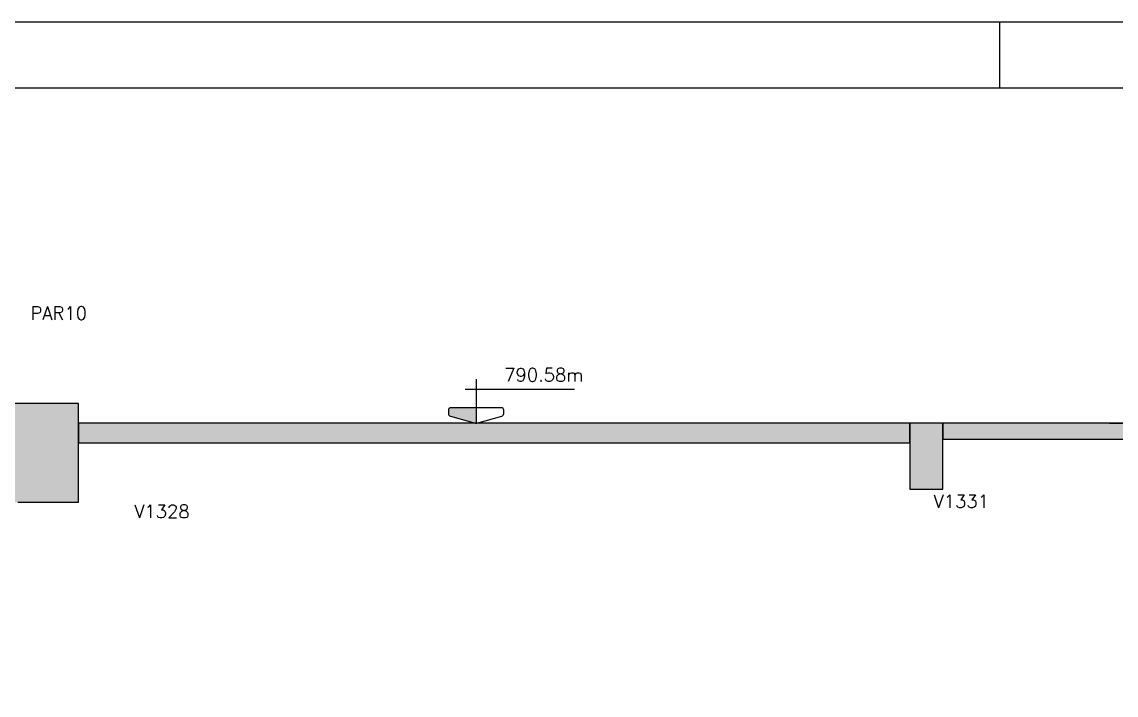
# Model space of a CAD drawing. Extents: x -5051 to 5519, y -2218 to 2282.
# Drawn here: x -2623 to -1793, y 1771 to 2282 of the extents above; entities that cross this region are included whole.
import ezdxf
from ezdxf.enums import TextEntityAlignment as Align

# ---------------------------------------------------------------- set-up
doc = ezdxf.new("R2010")
doc.units = 0
doc.header["$LTSCALE"] = 50
doc.header["$MEASUREMENT"] = 0
for name, color, linetype in [('F-CORTE', 4, 'CONTINUOUS'), ('F-MARGEM', 1, 'CONTINUOUS'), ('F-NÍVEL-VISTA', 2, 'CONTINUOUS'), ('F-SOLIDO-CORTE', 71, 'CONTINUOUS'), ('F-TEXTO', 6, 'CONTINUOUS'), ('F-TEXTO-YELLOW', 2, 'CONTINUOUS')]:
    doc.layers.add(name, color=color, linetype=linetype)
doc.styles.add('MCP', font='simplex.shx')

# ---------------------------------------------------------------- blocks, each defined once
blk = doc.blocks.new('Nível - Vista')
at = {"layer": 'F-NÍVEL-VISTA'}
blk.add_hatch(color=71, dxfattribs=at).paths.add_polyline_path([(0, 0.238), (-0.38, 0.238, 0.414214), (-0.42, 0.198), (-0.42, 0.148, 0.331206), (-0.391, 0.11), (-0.011, 0.002, 0.072993), (0, 0)])
at = {"layer": 'F-NÍVEL-VISTA', "color": 2}
for p, q in [((0, 0.67), (0, 0)), ((-0.168, 0.521), (1.493, 0.521))]:
    blk.add_line(p, q, dxfattribs=at)
blk.add_lwpolyline([(-0.011, 0.002, 0.146769), (0.011, 0.002), (0.391, 0.11, 0.331206), (0.42, 0.148), (0.42, 0.198, 0.414214), (0.38, 0.238), (-0.38, 0.238, 0.414214), (-0.42, 0.198), (-0.42, 0.148, 0.331206), (-0.391, 0.11), (-0.011, 0.002, 0.146769), (0.011, 0.002)], format="xyb", dxfattribs=at)
at = {"layer": 'F-TEXTO', "color": 3, "style": 'MCP'}
for tag, p in [('NÍVEL', (1.026, 0.636)), ('NÍVEL_DETALHE', (1.02, 0.186))]:
    blk.add_attdef(tag, text='', height=0.2, dxfattribs=at).set_placement(p, align=Align.CENTER)
blk = doc.blocks.new('A0-5L_900')
at = {"layer": 'F-MARGEM', "color": 2}
blk.add_line((63.4, 90), (63.4, 89), dxfattribs=at)
blk.add_lwpolyline([(0, 0), (0, 90), (211.4, 90), (211.4, 0)], close=True, dxfattribs=at)
at = {"layer": 'F-MARGEM', "color": 7}
blk.add_lwpolyline([(2.5, 89), (210.4, 89), (210.4, 1), (2.5, 1)], close=True, dxfattribs=at)

msp = doc.modelspace()

# ---------------------------------------------------------------- hatches: boundary and pattern name
at = {"layer": 'F-SOLIDO-CORTE', "linetype": 'Continuous'}
for points in [[(-2613.148, 1992.684), (-2622.555, 1992.684), (-2626, 1992.684), (-2639.236, 1992.684), (-2643.455, 1992.684), (-2645, 1992.684), (-2655.017, 1992.684), (-2658.056, 1992.684), (-2660, 1992.684), (-2660, 1977.487), (-2660, 1967.769), (-2660, 1917.684), (-2656.961, 1917.684), (-2655.017, 1917.684), (-2645, 1917.684), (-2640.781, 1917.684), (-2639.236, 1917.684), (-2626, 1917.684), (-2616.679, 1917.684), (-2613.148, 1917.684), (-2610.718, 1917.684), (-2580, 1917.684), (-2580, 1932.882), (-2580, 1942.6), (-2580, 1992.684), (-2610.718, 1992.684)], [(-2580, 1974.645), (-2580, 1972.701), (-2580, 1962.684), (-2257.625, 1962.684), (-2227.758, 1962.684), (-2179.294, 1962.684), (-2098.115, 1962.684), (-1966.389, 1962.684), (-1966.304, 1962.684), (-1966.167, 1962.684), (-1965.23, 1962.684), (-1963.932, 1962.684), (-1959.266, 1962.684), (-1956.243, 1962.684), (-1949.5, 1962.684), (-1949.5, 1969.38), (-1949.5, 1973.718), (-1949.5, 1977.684), (-1956.243, 1977.684), (-1959.465, 1977.684), (-1963.932, 1977.684), (-1964.791, 1977.684), (-1966.167, 1977.684), (-1966.252, 1977.684), (-1966.389, 1977.684), (-2047.569, 1977.684), (-2179.294, 1977.684), (-2213.271, 1977.684), (-2257.625, 1977.684), (-2580, 1977.684)], [(-1949.5, 1955.365), (-1949.5, 1940.906), (-1949.5, 1927.684), (-1942.889, 1927.684), (-1931.73, 1927.684), (-1924.5, 1927.684), (-1924.5, 1950.004), (-1924.5, 1964.463), (-1924.5, 1977.684), (-1935.66, 1977.684), (-1942.889, 1977.684), (-1949.5, 1977.684)], [(-1824.463, 1977.684), (-1885.171, 1977.684), (-1924.5, 1977.684), (-1924.5, 1972.328), (-1924.5, 1968.858), (-1924.5, 1965.684), (-1863.792, 1965.684), (-1824.463, 1965.684), (-1819.306, 1965.684), (-1739.977, 1965.684), (-1735.261, 1965.684), (-1653.349, 1965.684), (-1605, 1965.684), (-1605, 1971.041), (-1605, 1974.203), (-1605, 1977.684), (-1686.912, 1977.684), (-1735.261, 1977.684), (-1739.977, 1977.684), (-1819.306, 1977.684)]]:
    msp.add_hatch(color=256, dxfattribs=at).paths.add_polyline_path(points, flags=16)

# ---------------------------------------------------------------- linework, layer by layer
at = {"layer": 'F-CORTE', "linetype": 'Continuous'}
for p, q in [((-2580, 1942.6), (-2580, 1962.684)), ((-2580, 1962.684), (-2257.625, 1962.684)), ((-2257.625, 1962.684), (-2227.758, 1962.684)), ((-2227.758, 1962.684), (-2179.294, 1962.684)), ((-2179.294, 1962.684), (-2098.115, 1962.684)), ((-2098.115, 1962.684), (-1966.389, 1962.684)), ((-1966.389, 1962.684), (-1966.304, 1962.684)), ((-1966.304, 1962.684), (-1966.167, 1962.684)), ((-1966.167, 1962.684), (-1965.23, 1962.684)), ((-1965.23, 1962.684), (-1963.932, 1962.684)), ((-1963.932, 1962.684), (-1959.266, 1962.684)), ((-1959.266, 1962.684), (-1956.243, 1962.684)), ((-1956.243, 1962.684), (-1949.5, 1962.684)), ((-1949.5, 1962.684), (-1949.5, 1955.365)), ((-1924.5, 1964.463), (-1924.5, 1965.684)), ((-1924.5, 1965.684), (-1863.792, 1965.684)), ((-1924.5, 1950.004), (-1924.5, 1964.463)), ((-1863.792, 1965.684), (-1824.463, 1965.684)), ((-1824.463, 1965.684), (-1819.306, 1965.684)), ((-1819.306, 1965.684), (-1739.977, 1965.684)), ((-1949.5, 1955.365), (-1949.5, 1927.684)), ((-2580, 1932.882), (-2580, 1942.6)), ((-1924.5, 1927.684), (-1924.5, 1950.004)), ((-2580, 1917.684), (-2580, 1932.882)), ((-1949.5, 1927.684), (-1942.889, 1927.684)), ((-1942.889, 1927.684), (-1931.73, 1927.684)), ((-1931.73, 1927.684), (-1924.5, 1927.684)), ((-2626, 1917.684), (-2616.679, 1917.684)), ((-2616.679, 1917.684), (-2613.148, 1917.684)), ((-2613.148, 1917.684), (-2610.718, 1917.684)), ((-2610.718, 1917.684), (-2580, 1917.684))]:
    msp.add_line(p, q, dxfattribs=at)
for points in [[(-1789.368, 1977.684), (-1798, 1977.684), (-1824.463, 1977.684), (-1924.5, 1977.684), (-1935.66, 1977.684), (-1942.889, 1977.684), (-1949.5, 1977.684), (-1956.243, 1977.684), (-1959.465, 1977.684), (-1963.932, 1977.684), (-1964.791, 1977.684), (-1966.167, 1977.684), (-1966.252, 1977.684), (-1966.389, 1977.684), (-2047.569, 1977.684), (-2179.294, 1977.684), (-2213.271, 1977.684), (-2257.625, 1977.684), (-2580, 1977.684), (-2580, 1992.684), (-2613.148, 1992.684), (-2660, 1992.684)], [(-1791.41, 1977.684), (-1797.844, 1977.684), (-1779, 1977.684)]]:
    msp.add_lwpolyline(points, dxfattribs=at)
at = {"layer": 'F-SOLIDO-CORTE', "linetype": 'Continuous'}
for points in [[(-2613.148, 1992.684), (-2622.555, 1992.684), (-2626, 1992.684)], [(-2626, 1917.684), (-2616.679, 1917.684), (-2613.148, 1917.684), (-2610.719, 1917.684), (-2580, 1917.684), (-2580, 1932.882), (-2580, 1942.6), (-2580, 1992.684), (-2610.719, 1992.684), (-2613.148, 1992.684)], [(-2580, 1974.645), (-2580, 1972.701), (-2580, 1962.684), (-2257.625, 1962.684), (-2227.758, 1962.684), (-2179.294, 1962.684), (-2098.114, 1962.684), (-1966.389, 1962.684), (-1966.304, 1962.684), (-1966.167, 1962.684), (-1965.23, 1962.684), (-1963.932, 1962.684), (-1959.266, 1962.684), (-1956.243, 1962.684), (-1949.5, 1962.684), (-1949.5, 1969.38), (-1949.5, 1973.718), (-1949.5, 1977.684), (-1956.243, 1977.684), (-1959.465, 1977.684), (-1963.932, 1977.684), (-1964.791, 1977.684), (-1966.167, 1977.684), (-1966.252, 1977.684), (-1966.389, 1977.684), (-2047.569, 1977.684), (-2179.294, 1977.684), (-2213.271, 1977.684), (-2257.625, 1977.684), (-2580, 1977.684), (-2580, 1974.645)], [(-1949.5, 1955.365), (-1949.5, 1940.906), (-1949.5, 1927.684), (-1942.889, 1927.684), (-1931.73, 1927.684), (-1924.5, 1927.684), (-1924.5, 1950.004), (-1924.5, 1964.463), (-1924.5, 1977.684), (-1935.66, 1977.684), (-1942.889, 1977.684), (-1949.5, 1977.684), (-1949.5, 1955.365)], [(-1824.463, 1977.684), (-1885.171, 1977.684), (-1924.5, 1977.684), (-1924.5, 1972.328), (-1924.5, 1968.858), (-1924.5, 1965.684), (-1863.792, 1965.684), (-1824.463, 1965.684), (-1819.306, 1965.684), (-1739.977, 1965.684), (-1735.261, 1965.684), (-1653.349, 1965.684), (-1605, 1965.684), (-1605, 1971.041), (-1605, 1974.203), (-1605, 1977.684), (-1686.912, 1977.684), (-1735.261, 1977.684), (-1739.977, 1977.684), (-1819.306, 1977.684), (-1824.463, 1977.684)], [(-1798, 1977.684), (-1791.566, 1977.684), (-1783.085, 1977.684)]]:
    msp.add_lwpolyline(points, dxfattribs=at)

# ---------------------------------------------------------------- block references
at = {"layer": 'F-MARGEM', "linetype": 'Continuous', "xscale": 50, "yscale": 50, "zscale": 50}
msp.add_blockref('A0-5L_900', (-5051.426, -2217.527), dxfattribs=at)
at = {"layer": 'F-NÍVEL-VISTA', "xscale": 50, "yscale": 50, "zscale": 50}
msp.add_blockref('Nível - Vista', (-2278.468, 1977.6), dxfattribs=at).add_auto_attribs({'NÍVEL': '790.58m'})

# ---------------------------------------------------------------- texts
at = {"layer": 'F-TEXTO-YELLOW', "linetype": 'Continuous', "style": 'MCP'}
for s, p in [('PAR10', (-2616.551, 2056.281)), ('V1331', (-1931.444, 1913.409)), ('V1328', (-2537.792, 1905.743))]:
    msp.add_text(s, height=10, dxfattribs=at).set_placement(p)

doc.saveas('drawing.dxf')
